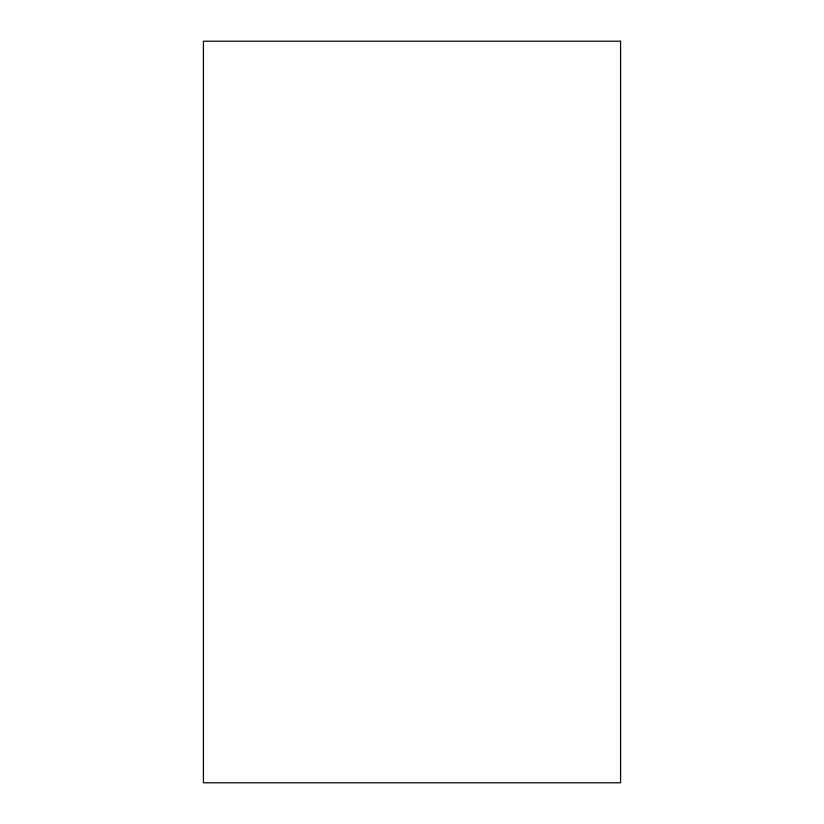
<?xml version="1.0" encoding="UTF-8"?>
<svg xmlns="http://www.w3.org/2000/svg" width="824" height="824" viewBox="0 0 824 824"><rect width="100%" height="100%" fill="white"/><g stroke="black" fill="none" stroke-linecap="round" stroke-linejoin="round"><path stroke-width="1.24" d="M620.575 41.2L203.425 41.2L203.425 782.8L620.575 782.8L620.575 41.2"/></g></svg>
